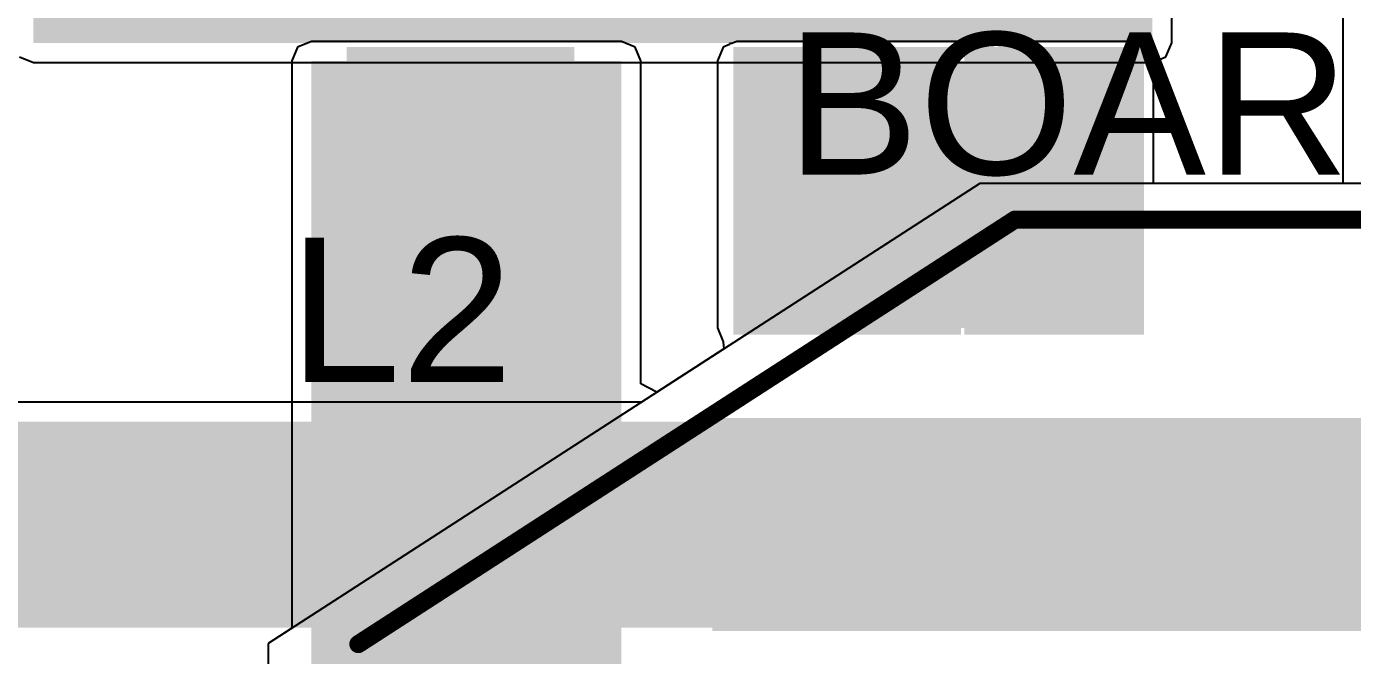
# Model space of a CAD drawing. Header units: millimetres. Extents: x -0.26 to 4.68, y -0.29 to 2.93.
# Drawn here: x 0.9791 to 1.3463, y 2.4693 to 2.6435 of the extents above; entities that cross this region are included whole.
import ezdxf

# ---------------------------------------------------------------- set-up
doc = ezdxf.new("R2010")
doc.units = ezdxf.units.MM
doc.header["$MEASUREMENT"] = 0
for name, color, linetype in [('BottomLayer', 5, 'Continuous'), ('BottomPaste', 16, 'Continuous'), ('BottomSolder', 6, 'Continuous'), ('TopLayer', 1, 'Continuous'), ('TopOverlay', 2, 'Continuous'), ('TopSolder', 216, 'Continuous'), ('ViaHoleLayer', 16, 'Continuous')]:
    doc.layers.add(name, color=color, linetype=linetype)
doc.styles.add('Arial', font='', dxfattribs={"height": 0.2})
doc.styles.get('Arial').set_extended_font_data('Arial')

# ---------------------------------------------------------------- blocks, each defined once
blk = doc.blocks.new('SSL0804T_220M_N_100')
at = {"layer": 'TopOverlay', "const_width": 0.005}
for points in [[(0.24684, -0.06747), (0.065, -0.18504)], [(0.065, -0.18504), (-0.065, -0.18504)]]:
    blk.add_lwpolyline(points, dxfattribs=at)
at = {"layer": 'TopOverlay', "const_width": 0.0025}
for points in [[(0.24559, -0.06747, 1), (0.24809, -0.06747, 1)], [(0.06375, -0.18504, 1), (0.06625, -0.18504, 1)], [(0.06375, -0.18504, 1), (0.06625, -0.18504, 1)]]:
    blk.add_lwpolyline(points, format="xyb", close=True, dxfattribs=at)
blk = doc.blocks.new('IND_1206_B_118')
at = {"layer": 'BottomLayer'}
for points in [[(-0.0811, 0.03583), (-0.02598, 0.03583), (-0.02598, -0.03583), (-0.0811, -0.03583)], [(0.02598, 0.03583), (0.0811, 0.03583), (0.0811, -0.03583), (0.02598, -0.03583)]]:
    blk.add_hatch(color=5, dxfattribs=at).paths.add_polyline_path(points)
at = {"layer": 'BottomPaste'}
for points in [[(-0.0811, 0.03583), (-0.02598, 0.03583), (-0.02598, -0.03583), (-0.0811, -0.03583)], [(0.02598, 0.03583), (0.0811, 0.03583), (0.0811, -0.03583), (0.02598, -0.03583)]]:
    blk.add_hatch(color=16, dxfattribs=at).paths.add_polyline_path(points)
at = {"layer": 'BottomSolder'}
for points in [[(-0.0851, 0.03983), (-0.02198, 0.03983), (-0.02198, -0.03983), (-0.0851, -0.03983)], [(0.02198, 0.03983), (0.0851, 0.03983), (0.0851, -0.03983), (0.02198, -0.03983)]]:
    blk.add_hatch(color=6, dxfattribs=at).paths.add_polyline_path(points)
blk = doc.blocks.new('F____1206__3216_M_______B_121')
at = {"layer": 'BottomLayer'}
for points in [[(-0.08102, 0.03583), (-0.03929, 0.03583), (-0.03929, -0.03583), (-0.08102, -0.03583)], [(0.03929, 0.03583), (0.08102, 0.03583), (0.08102, -0.03583), (0.03929, -0.03583)]]:
    blk.add_hatch(color=5, dxfattribs=at).paths.add_polyline_path(points)
at = {"layer": 'BottomPaste'}
for points in [[(-0.08102, 0.03583), (-0.03929, 0.03583), (-0.03929, -0.03583), (-0.08102, -0.03583)], [(0.03929, 0.03583), (0.08102, 0.03583), (0.08102, -0.03583), (0.03929, -0.03583)]]:
    blk.add_hatch(color=16, dxfattribs=at).paths.add_polyline_path(points)
at = {"layer": 'BottomSolder'}
for points in [[(-0.08502, 0.03983), (-0.03529, 0.03983), (-0.03529, -0.03983), (-0.08502, -0.03983)], [(0.03529, 0.03983), (0.08502, 0.03983), (0.08502, -0.03983), (0.03529, -0.03983)]]:
    blk.add_hatch(color=6, dxfattribs=at).paths.add_polyline_path(points)

msp = doc.modelspace()

# ---------------------------------------------------------------- hatches: boundary and pattern name
at = {"layer": 'BottomLayer'}
for points in [[(1.058, 2.008), (1.08782, 2.008), (1.08782, 2.63395), (1.058, 2.63395)], [(1.06282, 2.16695), (1.14382, 2.16695), (1.14382, 2.63395), (1.06282, 2.63395)], [(1.17582, 2.56), (1.28582, 2.56), (1.28582, 2.63395), (1.17582, 2.63395)], [(1.169, 2.476), (1.577, 2.476), (1.577, 2.535), (1.169, 2.535)]]:
    msp.add_hatch(color=5, dxfattribs=at).paths.add_polyline_path(points)
h = msp.add_hatch(color=5, dxfattribs=at)
edge = h.paths.add_edge_path()
edge.add_arc((1.19118, 2.519), 0.01181, 0, 360)
h = msp.add_hatch(color=5, dxfattribs=at)
edge = h.paths.add_edge_path()
edge.add_arc((1.221, 2.519), 0.01181, 0, 360)
h = msp.add_hatch(color=5, dxfattribs=at)
edge = h.paths.add_edge_path()
edge.add_arc((1.19118, 2.49195), 0.01181, 0, 360)
h = msp.add_hatch(color=5, dxfattribs=at)
edge = h.paths.add_edge_path()
edge.add_arc((1.221, 2.49195), 0.01181, 0, 360)
at = {"layer": 'BottomSolder'}
h = msp.add_hatch(color=6, dxfattribs=at)
edge = h.paths.add_edge_path()
edge.add_arc((1.19118, 2.519), 0.00591, 0, 360)
h = msp.add_hatch(color=6, dxfattribs=at)
edge = h.paths.add_edge_path()
edge.add_arc((1.221, 2.519), 0.00591, 0, 360)
h = msp.add_hatch(color=6, dxfattribs=at)
edge = h.paths.add_edge_path()
edge.add_arc((1.19118, 2.49195), 0.00591, 0, 360)
h = msp.add_hatch(color=6, dxfattribs=at)
edge = h.paths.add_edge_path()
edge.add_arc((1.221, 2.49195), 0.00591, 0, 360)
at = {"layer": 'TopLayer'}
for points in [[(0.981, 2.63895), (1.29082, 2.63895), (1.29082, 2.77395), (0.981, 2.77395)], [(1.17982, 2.63895), (1.29027, 2.63895), (1.29027, 2.69995), (1.17982, 2.69995)], [(0.68, 2.477), (1.237, 2.477), (1.237, 2.534), (0.68, 2.534)]]:
    msp.add_hatch(color=1, dxfattribs=at).paths.add_polyline_path(points)
h = msp.add_hatch(color=1, dxfattribs=at)
edge = h.paths.add_edge_path()
edge.add_arc((1.19118, 2.519), 0.01181, 0, 360)
h = msp.add_hatch(color=1, dxfattribs=at)
edge = h.paths.add_edge_path()
edge.add_arc((1.221, 2.519), 0.01181, 0, 360)
h = msp.add_hatch(color=1, dxfattribs=at)
edge = h.paths.add_edge_path()
edge.add_arc((1.19118, 2.49195), 0.01181, 0, 360)
h = msp.add_hatch(color=1, dxfattribs=at)
edge = h.paths.add_edge_path()
edge.add_arc((1.221, 2.49195), 0.01181, 0, 360)
at = {"layer": 'TopSolder'}
h = msp.add_hatch(color=216, dxfattribs=at)
edge = h.paths.add_edge_path()
edge.add_arc((1.19118, 2.519), 0.00591, 0, 360)
h = msp.add_hatch(color=216, dxfattribs=at)
edge = h.paths.add_edge_path()
edge.add_arc((1.221, 2.519), 0.00591, 0, 360)
h = msp.add_hatch(color=216, dxfattribs=at)
edge = h.paths.add_edge_path()
edge.add_arc((1.19118, 2.49195), 0.00591, 0, 360)
h = msp.add_hatch(color=216, dxfattribs=at)
edge = h.paths.add_edge_path()
edge.add_arc((1.221, 2.49195), 0.00591, 0, 360)
at = {"layer": 'ViaHoleLayer'}
h = msp.add_hatch(color=16, dxfattribs=at)
edge = h.paths.add_edge_path()
edge.add_arc((1.19118, 2.519), 0.00591, 0, 360)
h = msp.add_hatch(color=16, dxfattribs=at)
edge = h.paths.add_edge_path()
edge.add_arc((1.221, 2.519), 0.00591, 0, 360)
h = msp.add_hatch(color=16, dxfattribs=at)
edge = h.paths.add_edge_path()
edge.add_arc((1.19118, 2.49195), 0.00591, 0, 360)
h = msp.add_hatch(color=16, dxfattribs=at)
edge = h.paths.add_edge_path()
edge.add_arc((1.221, 2.49195), 0.00591, 0, 360)

# ---------------------------------------------------------------- linework, layer by layer
at = {"layer": 'BottomLayer'}
for p, q in [((1.34359, 2.738), (1.34359, 2.638)), ((1.05417, 2.63778), (1.05259, 2.63395)), ((1.058, 2.63936), (1.05417, 2.63778)), ((1.14382, 2.63936), (1.058, 2.63936)), ((1.14765, 2.63778), (1.14382, 2.63936)), ((1.14923, 2.63395), (1.14765, 2.63778)), ((1.172, 2.63778), (1.17041, 2.63395)), ((1.17381, 2.63853), (1.172, 2.63778)), ((1.17441, 2.63878), (1.17381, 2.63878)), ((1.17381, 2.63878), (1.17381, 2.63853)), ((1.17582, 2.63936), (1.17441, 2.63878)), ((1.28582, 2.63936), (1.17582, 2.63936)), ((1.28724, 2.63878), (1.28582, 2.63936)), ((1.28953, 2.63878), (1.28724, 2.63878)), ((1.28953, 2.63782), (1.28953, 2.63878)), ((1.28965, 2.63778), (1.28953, 2.63782)), ((1.29123, 2.63395), (1.28965, 2.63778)), ((1.34359, 2.638), (1.34359, 2.6)), ((1.05259, 2.63395), (1.05259, 2.47683)), ((1.14923, 2.54455), (1.14923, 2.63395)), ((1.17041, 2.63395), (1.17041, 2.56)), ((1.29123, 2.6), (1.29123, 2.63395)), ((1.24308, 2.6), (1.046, 2.47257)), ((1.39148, 2.6), (1.24308, 2.6)), ((1.34359, 2.6), (1.29123, 2.6)), ((1.17041, 2.56), (1.172, 2.55617)), ((1.172, 2.55617), (1.17218, 2.55416)), ((1.17218, 2.55416), (1.15363, 2.54216)), ((1.15363, 2.54216), (1.14923, 2.54455)), ((1.05259, 2.47683), (1.046, 2.47257)), ((1.046, 2.47257), (1.046, 2.33911)), ((1.046, 2.47257), (1.046, 2.33911))]:
    msp.add_line(p, q, dxfattribs=at)
at = {"layer": 'TopLayer'}
for p, q in [((1.29623, 2.63895), (1.29623, 2.65007)), ((1.29465, 2.63512), (1.29623, 2.63895)), ((0.97717, 2.63512), (0.981, 2.63354)), ((0.981, 2.63354), (1.29082, 2.63354)), ((1.29082, 2.63354), (1.29465, 2.63512)), ((1.24308, 2.6), (1.046, 2.47257)), ((1.24308, 2.6), (1.14937, 2.53941)), ((1.39148, 2.6), (1.24308, 2.6)), ((1.39148, 2.6), (1.24308, 2.6)), ((1.14937, 2.53941), (0.73913, 2.53941)), ((1.046, 2.47257), (1.046, 2.33911))]:
    msp.add_line(p, q, dxfattribs=at)

# ---------------------------------------------------------------- block references
at = {"rotation": 180}
for name, p in [('IND_1206_B_118', (1.15282, 2.59795)), ('F____1206__3216_M_______B_121', (1.32382, 2.59795)), ('SSL0804T_220M_N_100', (1.31782, 2.40495))]:
    msp.add_blockref(name, p, dxfattribs=at)

# ---------------------------------------------------------------- texts
at = {"layer": 'TopOverlay', "style": 'Arial'}
for s, height, p in [('BOARD POWER', 0.0393701, (1.18956, 2.60246)), ('L2', 0.04, (1.05168, 2.54501))]:
    msp.add_text(s, height=height, dxfattribs=at).set_placement(p)

doc.saveas('drawing.dxf')
